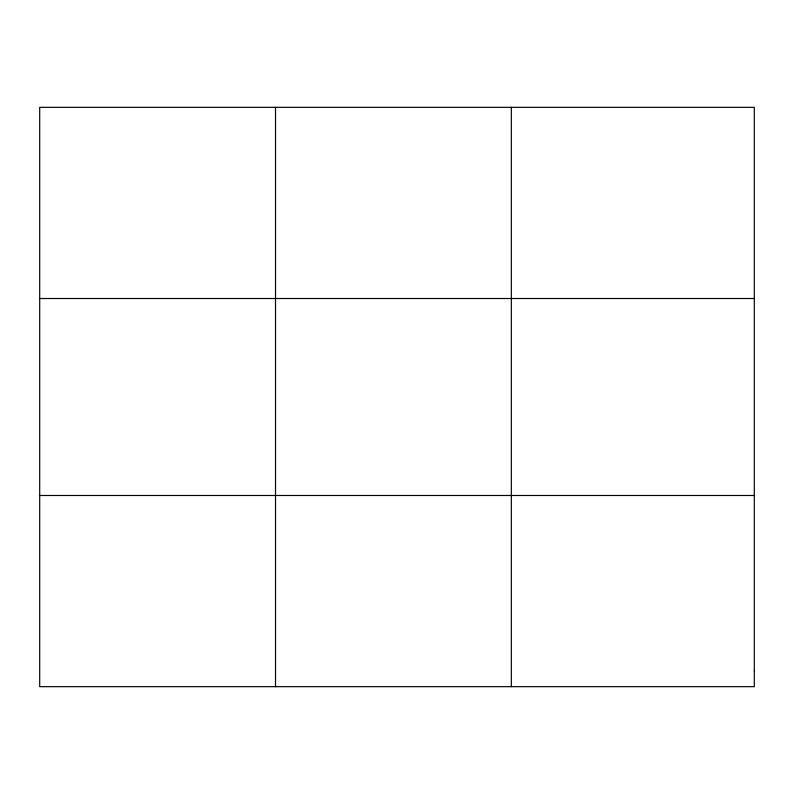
<?xml version="1.0" encoding="UTF-8"?>
<svg xmlns="http://www.w3.org/2000/svg" width="794" height="794" viewBox="0 0 794 794"><rect width="100%" height="100%" fill="white"/><g stroke="black" fill="none" stroke-linecap="round" stroke-linejoin="round"><path stroke-width="1.19" d="M275.518 107.329L275.518 686.671M511.336 107.329L511.336 686.671M39.7 298.514L754.3 298.514M39.7 495.486L754.3 495.486M754.3 670.741L754.3 686.671L39.7 686.671L39.7 107.329L754.3 107.329L754.3 670.741"/></g></svg>
